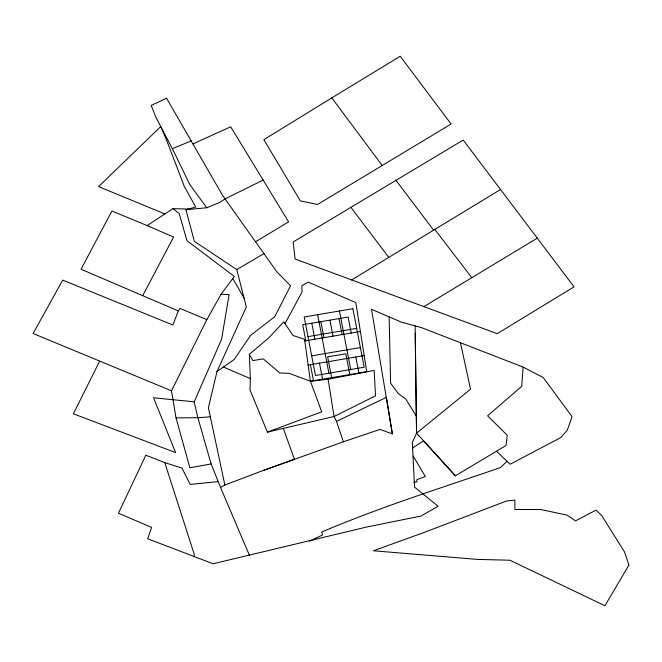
<?xml version="1.0" encoding="UTF-8"?>
<svg xmlns="http://www.w3.org/2000/svg" width="662" height="662" viewBox="0 0 662 662"><rect width="100%" height="100%" fill="white"/><g stroke="black" fill="none" stroke-linecap="round" stroke-linejoin="round"><path stroke-width="0.99" d="M194.239 556.519L194.256 554.359L164.755 462.597L145.83 455.208L118.473 513.207L151.631 527.44L147.651 538.769L213.123 563.776L366.856 526.977L420.966 516.062L438.095 506.231L414.544 487.108L412.302 442.605L416.563 433.138L415.157 325.894L401.147 322.038L371.514 309.311L392.359 433.867L379.971 429.398L343.388 441.794L263.675 470.318L224.857 485.006L220.554 487.497L249.483 555.451M249.342 354.278L250.377 378.614L250.021 390.026L267.415 432.121L334.045 416.506L375.503 395.81L374.187 370.414L328.129 379.243L310.404 381.238L289.128 373.318L279.836 373.02L263.228 358.87L252.785 360.6L249.342 354.278L269.177 337.512L283.733 321.823L293.084 335.51L304.57 339.3L310.404 381.238L321.74 411.83L267.415 432.121M415.157 325.894L421.62 327.673L523.112 367.087L521.706 386.343L487.604 415.802L507.266 435.306L506.041 445.501L455.398 475.804L423.514 440.784L412.575 448.058M217.012 371.465L234.166 359.507L250.625 335.361L274.763 316.693L290.56 285.761L276.865 271.834L222.705 195.629L166.551 98.216L151.201 105.465L155.694 116.826L160.75 126.574L166.394 139.641L184.342 186.51L195.737 207.024L185.906 209.746L194.371 241.316L236.814 269.624L246.305 307.06L217.012 371.465L208.398 407.742L224.857 485.006M178.285 310.9L81.029 269.244L111.919 211.021L147.146 225.593L172.923 208.662L179.245 213.578L186.949 240.695L234.315 276.435L221.042 294.276L206.85 319.647L179.94 308.418L178.285 310.9L172.873 325.009L62.716 280.109L33.1 333.516L171.499 390.812L176.034 417.879L189.911 467.786L211.128 463.938L220.554 487.497M211.128 463.938L197.855 417.697L194.189 401.809L221.58 339.3L229.11 294.607L221.042 294.276M171.499 390.812L206.85 319.647M99.557 361.311L73.383 413.808L175.629 452.593L153.559 397.788L194.189 401.809M142.76 295.558L173.601 237.054L147.146 225.593M284.983 323.644L302.046 292.016L301.814 285.785L308.144 282.095L355.833 302.575L366.731 371.68L310.404 381.238M423.895 306.63L295.103 259.007L293.134 241.978L463.185 140.054L574.045 286.853L497.212 333.673L423.895 306.63L537.263 238.138M523.112 367.087L543.237 377.547L572.051 416.597L567.251 430.267L560.846 437.541L510.187 464.219L507.067 461.298L500.265 467.653C440.437 488.217 379.864 507.257 321.624 532.058L322.642 534.921L309.46 541.119M455.398 475.804L416.563 433.138L470.541 389.198L460.487 342.767M331.803 97.902L263.873 139.649L300.333 200.876L317.603 204.442L451.103 124.017L400.22 56.245L331.803 97.902L382.082 165.326M351.572 279.993L500.571 189.498M255.64 241.713L288.599 221.869L230.69 126.798L193.014 143.886M236.814 269.624L263.981 253.546M263.319 179.981L225.32 198.766L219.354 202.622L206.743 207.752L185.906 209.746M343.388 441.794L336.519 421.404L386.418 397.324L392.359 433.867M164.714 213.859L98.58 186.61L160.75 126.574L172.368 148.66L191.301 140.89M263.675 470.318L294.433 459.345L283.319 428.339M307.987 336.627L356.677 328.369M304.793 340.938L360.393 331.505M311.686 355.842L360.376 347.575M308.153 365.085L364.191 355.577M413.932 482.292L416.969 481.878L416.671 479.851L425.285 476.491L413.196 456.035M217.848 481.655L190.193 484.418L181.992 468.125L164.755 462.597M210.218 416.861L197.855 417.697L176.034 417.879M172.923 208.662L188.455 209.035M223.607 367.145L250.377 378.614M496.674 451.451L507.067 461.298M434.785 229.375L471.7 277.577M395.768 180.097L433.502 229.954M350.819 207.239L388.66 257.237M206.743 207.752L189.779 184.524L172.368 148.66M416.563 433.138L416.307 416.067L405.723 398.996L398.301 393.584L390.605 383.215L389.14 316.883M232.916 278.793L244.237 298.363M336.519 421.404L334.045 416.506L328.129 379.243M351.199 333.06L348.113 317.057L302.7 324.761L305.786 340.773M355.808 357L358.895 373.004M339.44 310.999L350.719 369.512M339.035 318.596L342.113 334.608M349.809 374.551L345.821 353.814L327.649 356.892L331.645 377.63M329.949 320.135L333.036 336.147M320.863 321.682L323.95 337.686M317.644 314.698L328.915 373.211M311.785 323.222L314.864 339.225M319.481 363.165L322.56 379.177M310.395 364.704L313.482 380.716M415.206 333.185L416.307 416.067M628.9 565.075L604.944 605.755L509.93 560.226L477.31 559.398L373.459 550.776L424.458 532.322L506.562 500.985L514.87 500.058L514.87 509.517L540.697 509.508L567.02 515.127L575.543 520.862L595.974 510.121L601.717 515.557L624.572 552.017L628.9 565.075M352.896 308.715L304.197 316.974L315.468 375.495L364.166 367.228L352.896 308.715"/></g></svg>
